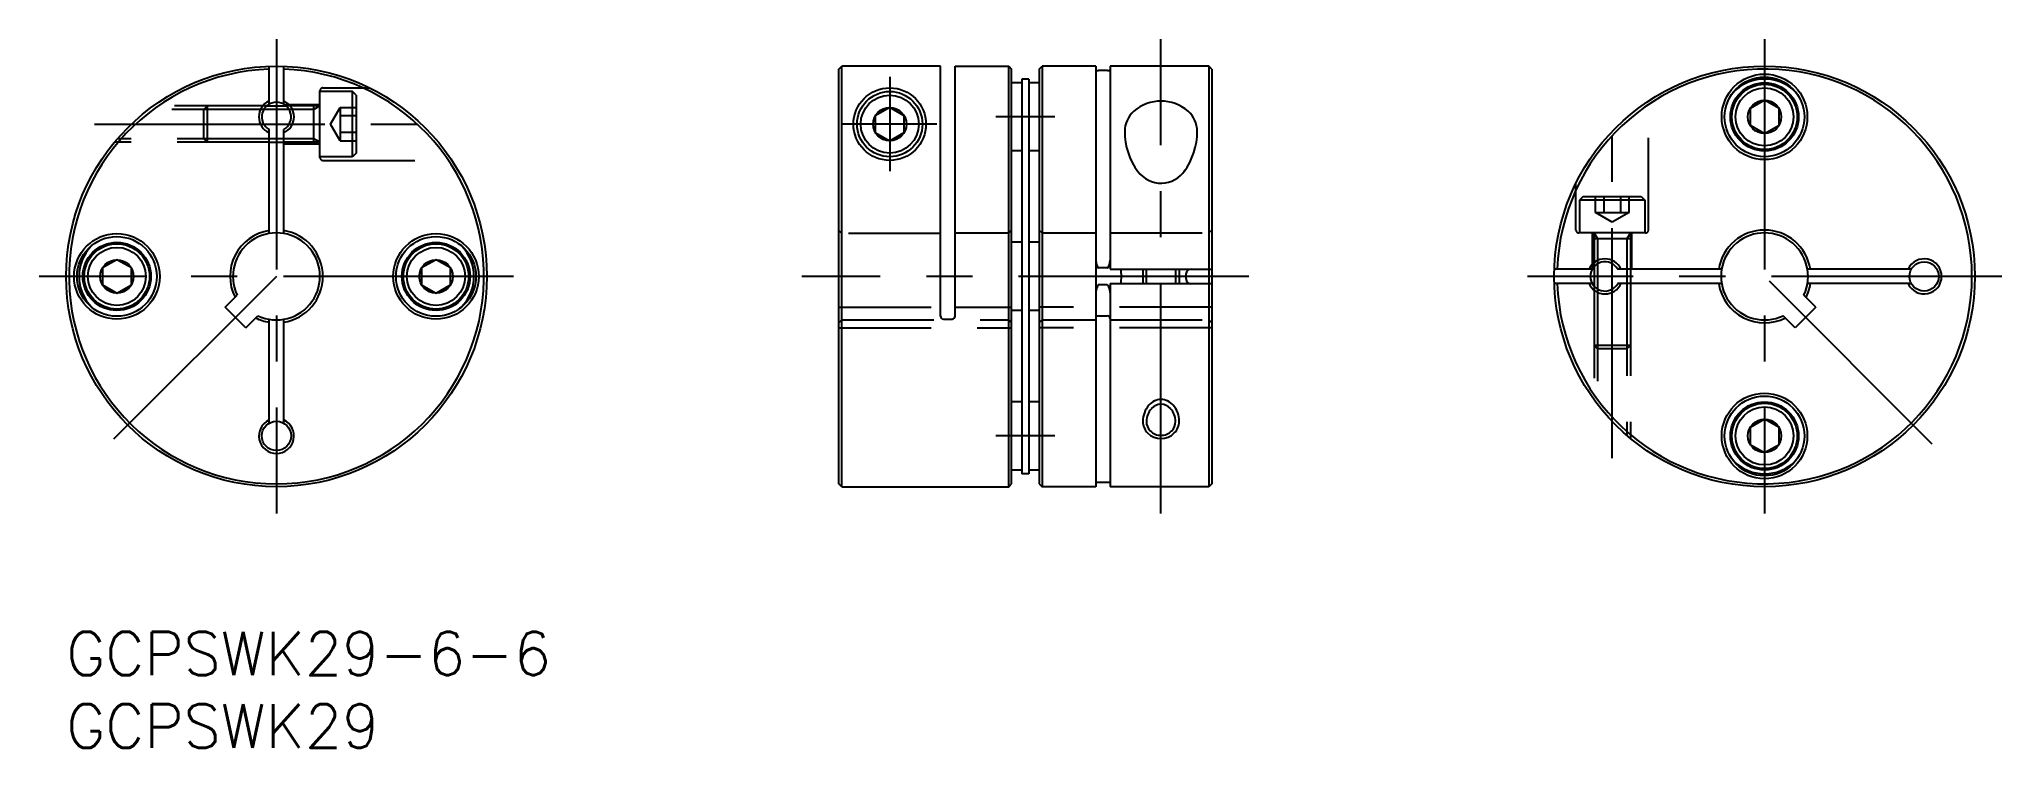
# Model space of a CAD drawing. Extents: x -2 to 133, y -8 to 41.
import ezdxf

# ---------------------------------------------------------------- set-up
doc = ezdxf.new("R2010")
doc.units = 0
doc.header["$LTSCALE"] = 0.5
doc.linetypes.add('CENTER', pattern=[50.8, 31.75, -6.35, 6.35, -6.35])
doc.linetypes.add('DASHED', pattern=[19.05, 12.7, -6.35])
for name, color, linetype in [('MSM_CENTER', 1, 'CENTER'), ('MSM_CONTINUOUS', 7, 'CONTINUOUS'), ('MSM_DASHED', 4, 'DASHED'), ('MSM_NARROW', 5, 'CONTINUOUS'), ('MSM_PART_NUMBER', 7, 'CONTINUOUS')]:
    doc.layers.add(name, color=color, linetype=linetype)
doc.styles.get("Standard").update_dxf_attribs({"font": 'txt.shx', "height": 2, "bigfont": 'bigfont.shx'})

# ---------------------------------------------------------------- blocks, each defined once
blk = doc.blocks.new('*U26')
at = {"layer": 'MSM_PART_NUMBER'}
blk.add_text('GCPSWK29-6-6', height=3, dxfattribs=at).set_placement((0, -3))
blk = doc.blocks.new('*U27')
at = {"layer": 'MSM_PART_NUMBER'}
blk.add_text('GCPSWK29', height=3, dxfattribs=at).set_placement((0, -8))

msp = doc.modelspace()

# ---------------------------------------------------------------- linework, layer by layer
at = {"layer": 'MSM_CENTER'}
for p, q in [((14.5, 40.85), (14.5, 8.15)), ((75.48, 8.15), (75.48, 40.85)), ((117.09, 40.85), (117.09, 8.15)), ((56.78, 38.25), (56.78, 31.75)), ((106.59, 11.96), (106.59, 37.04)), ((68.17, 35.5), (64.09, 35.5)), ((1.96, 35), (27.04, 35)), ((60.03, 35), (53.53, 35)), ((30.85, 24.5), (-1.85, 24.5)), ((14.5, 24.5), (2.94, 12.94)), ((81.53, 24.5), (50.73, 24.5)), ((133.44, 24.5), (100.74, 24.5)), ((128.65, 12.94), (117.09, 24.5)), ((68.17, 13.5), (64.09, 13.5))]:
    msp.add_line(p, q, dxfattribs=at)
at = {"layer": 'MSM_CONTINUOUS'}
for p, q in [((14, 36.37), (14, 38.99)), ((15, 36.37), (15, 38.99)), ((53.28, 38.79), (53.48, 38.99)), ((53.28, 10.2), (53.28, 38.79)), ((53.48, 10), (53.48, 38.99)), ((60.28, 38.99), (53.48, 38.99)), ((60.28, 21.76), (60.28, 38.99)), ((61.28, 21.76), (61.28, 39)), ((61.28, 39), (64.98, 39)), ((64.98, 39), (65.18, 38.8)), ((64.98, 10), (64.98, 39)), ((65.18, 10.2), (65.18, 38.8)), ((66.38, 38.11), (65.88, 38.11)), ((65.88, 38.11), (65.88, 10.89)), ((66.38, 38.11), (66.38, 10.89)), ((67.08, 38.8), (67.28, 39)), ((67.08, 38.8), (67.08, 10.2)), ((67.28, 39), (67.28, 10)), ((70.98, 39), (67.28, 39)), ((70.98, 39), (70.98, 10)), ((71.79, 38.7), (71.18, 38.7)), ((71.98, 39), (71.98, 25)), ((78.78, 39), (71.98, 39)), ((78.78, 39), (78.78, 10)), ((78.98, 38.8), (78.78, 39)), ((78.98, 38.8), (78.98, 10.2)), ((65.88, 37.85), (65.18, 37.85)), ((67.08, 37.85), (66.38, 37.85)), ((114.97, 37.23), (114.89, 37.15)), ((117.09, 36.65), (116.09, 36.08)), ((118.09, 36.08), (117.09, 36.65)), ((119.21, 37.23), (119.29, 37.15)), ((13.83, 36.25), (15.17, 36.25)), ((56.78, 36.15), (55.78, 35.58)), ((55.78, 35.58), (55.78, 34.42)), ((57.78, 35.58), (56.78, 36.15)), ((57.78, 34.42), (57.78, 35.58)), ((116.09, 36.08), (116.09, 34.92)), ((118.09, 34.92), (118.09, 36.08)), ((14, 27.46), (14, 34.63)), ((15, 27.46), (15, 34.63)), ((55.78, 34.42), (56.78, 33.85)), ((56.78, 33.85), (57.78, 34.42)), ((116.09, 34.92), (117.09, 34.35)), ((117.09, 34.35), (118.09, 34.92)), ((14, 33.75), (15, 33.75)), ((65.88, 33.15), (65.18, 33.15)), ((67.08, 33.15), (66.38, 33.15)), ((1.85, 26.7), (1.77, 26.62)), ((27.15, 26.7), (27.23, 26.62)), ((65.88, 26.85), (65.18, 26.85)), ((67.08, 26.85), (66.38, 26.85)), ((3.5, 25.65), (2.5, 25.08)), ((2.5, 25.08), (2.5, 23.92)), ((4.5, 25.08), (3.5, 25.65)), ((4.5, 23.92), (4.5, 25.08)), ((25.5, 25.65), (24.5, 25.08)), ((24.5, 25.08), (24.5, 23.92)), ((26.5, 25.08), (25.5, 25.65)), ((26.5, 23.92), (26.5, 25.08)), ((71.78, 25.09), (71.18, 25.09)), ((71.98, 25), (78.98, 25)), ((74.23, 25), (74.23, 24)), ((76.73, 25), (76.73, 24)), ((105.22, 25), (102.6, 25)), ((105.34, 25.17), (105.34, 23.83)), ((114.13, 25), (106.96, 25)), ((107.84, 25), (107.84, 24)), ((127.22, 25), (120.05, 25)), ((2.5, 23.92), (3.5, 23.35)), ((3.5, 23.35), (4.5, 23.92)), ((10.96, 22.38), (11.79, 23.21)), ((24.5, 23.92), (25.5, 23.35)), ((25.5, 23.35), (26.5, 23.92)), ((71.78, 23.91), (71.18, 23.91)), ((71.98, 24), (78.98, 24)), ((71.98, 24), (71.98, 10)), ((105.22, 24), (102.6, 24)), ((114.13, 24), (106.96, 24)), ((120.63, 22.38), (119.8, 23.21)), ((127.22, 24), (120.05, 24)), ((1.85, 22.3), (1.77, 22.38)), ((12.38, 20.96), (10.96, 22.38)), ((12.38, 20.96), (13.21, 21.79)), ((27.15, 22.3), (27.23, 22.38)), ((65.88, 22.15), (65.18, 22.15)), ((67.08, 22.15), (66.38, 22.15)), ((71.18, 21.78), (71.78, 21.78)), ((119.21, 20.96), (118.38, 21.79)), ((120.63, 22.38), (119.21, 20.96)), ((14, 14.37), (14, 21.54)), ((15, 14.37), (15, 21.54)), ((60.48, 21.56), (61.08, 21.56)), ((65.88, 15.85), (65.18, 15.85)), ((67.08, 15.85), (66.38, 15.85)), ((117.09, 14.65), (116.09, 14.08)), ((116.09, 14.08), (116.09, 12.92)), ((118.09, 14.08), (117.09, 14.65)), ((118.09, 12.92), (118.09, 14.08)), ((116.09, 12.92), (117.09, 12.35)), ((117.09, 12.35), (118.09, 12.92)), ((65.88, 11.15), (65.18, 11.15)), ((66.38, 10.89), (65.88, 10.89)), ((67.08, 11.15), (66.38, 11.15)), ((114.97, 11.77), (114.89, 11.85)), ((119.21, 11.77), (119.29, 11.85)), ((53.48, 10), (53.28, 10.2)), ((53.48, 10), (64.98, 10)), ((64.98, 10), (65.18, 10.2)), ((67.08, 10.2), (67.28, 10)), ((70.98, 10), (67.28, 10)), ((71.79, 10.3), (71.18, 10.3)), ((78.78, 10), (71.98, 10)), ((78.98, 10.2), (78.78, 10))]:
    msp.add_line(p, q, dxfattribs=at)
for centre, radius in [((14.5, 24.5), 14.5), ((117.09, 24.5), 14.5), ((117.09, 35.5), 2.95), ((117.09, 35.5), 2.75), ((56.78, 35), 2.5), ((56.78, 35), 2.25), ((56.78, 35), 2), ((117.09, 35.5), 2.35), ((117.09, 35.5), 2.25), ((117.09, 35.5), 2), ((117.09, 35.5), 1.15), ((56.78, 35), 1.15), ((3.5, 24.5), 2.95), ((3.5, 24.5), 2.75), ((25.5, 24.5), 2.95), ((25.5, 24.5), 2.75), ((3.5, 24.5), 2.35), ((3.5, 24.5), 2.25), ((3.5, 24.5), 2), ((25.5, 24.5), 2.35), ((25.5, 24.5), 2.25), ((25.5, 24.5), 2), ((3.5, 24.5), 1.15), ((25.5, 24.5), 1.15), ((128.09, 24.5), 1.01), ((117.09, 13.5), 2.95), ((117.09, 13.5), 2.75), ((117.09, 13.5), 2.35), ((117.09, 13.5), 2.25), ((117.09, 13.5), 2), ((14.5, 13.5), 1.01), ((117.09, 13.5), 1.15)]:
    msp.add_circle(centre, radius, dxfattribs=at)
for centre, radius, start, end in [((14.5, 24.5), 14.3, 92.0038, 87.9962), ((71, 38.75), 0.02, 180, 247.9442), ((71.12, 39.05), 0.35, 247.9442, 263.771), ((71.18, 39.52), 0.82, 263.771, 270), ((71.79, 39.52), 0.82, 270, 276.229), ((71.84, 39.05), 0.35, 276.229, 292.0558), ((71.96, 38.75), 0.02, 292.0558, 0), ((117.09, 24.5), 14.3, 182.0038, 177.9962), ((117.09, 35.11), 3, 45, 135), ((14.5, 35.5), 1.21, 114.4829, 245.5171), ((14.5, 35.5), 1.21, 294.4829, 65.5171), ((75.48, 33.76), 2.83, 48.588, 131.412), ((14.5, 35.5), 1.01, 299.7866, 240.2134), ((74.83, 34.5), 1.85, 131.412, 180), ((76.13, 34.5), 1.85, 0, 48.588), ((77.66, 34.5), 4.68, 180, 216.2917), ((73.3, 34.5), 4.68, 323.7083, 0), ((75.48, 32.9), 1.97, 216.2917, 326.6801), ((14.5, 24.5), 3.2, 98.9893, 206.79), ((14.5, 24.5), 3, 244.4712, 205.5288), ((14.5, 24.5), 3.2, 278.9893, 81.0107), ((117.09, 24.5), 3.2, 8.9893, 171.0107), ((117.09, 24.5), 3, 334.4712, 295.5288), ((3.89, 24.5), 3, 135, 225), ((25.11, 24.5), 3, 315, 45), ((106.09, 24.5), 1.21, 24.4829, 155.5171), ((128.09, 24.5), 1.21, 204.4829, 155.5171), ((72.43, 25.74), 1.45, 181.2598, 201.471), ((71.29, 25.27), 0.222, 195.2351, 228.8927), ((71.18, 25.14), 0.0527, 229.3306, 267.3133), ((71.78, 25.14), 0.0527, 272.6867, 310.6694), ((71.67, 25.27), 0.222, 311.1073, 344.7649), ((70.54, 25.74), 1.45, 338.529, 358.7402), ((64.74, 24.5), 8.01, 356.4204, 3.5796), ((78.21, 24.5), 1.02, 162.7709, 197.2513), ((77.59, 24.59), 0.41, 92.5614, 149.104), ((77.59, 24.59), 0.41, 87.4373, 87.4386), ((106.09, 24.5), 1.01, 29.7866, 330.2134), ((72.43, 23.26), 1.45, 158.529, 178.7402), ((71.29, 23.73), 0.222, 131.1073, 164.7649), ((71.18, 23.86), 0.0527, 92.6867, 130.6694), ((71.78, 23.86), 0.0527, 49.3306, 87.3133), ((71.67, 23.73), 0.222, 15.2351, 48.8927), ((70.54, 23.26), 1.45, 1.2598, 21.471), ((77.57, 24.38), 0.385, 208.7123, 265.1), ((106.09, 24.5), 1.21, 204.4829, 335.5171), ((117.09, 24.5), 3.2, 188.9893, 296.79), ((117.09, 24.5), 3.2, 333.21, 351.0107), ((60.48, 21.76), 0.2, 180, 270), ((61.08, 21.76), 0.2, 270, 0), ((71.18, 21.58), 0.2, 90, 177.5), ((71.78, 21.58), 0.2, 7.5, 90), ((14.5, 24.5), 3.2, 243.21, 261.0107), ((75.79, 14.5), 1.31, 137.8598, 180), ((75.48, 14.78), 0.9, 42.1402, 137.8598), ((75.17, 14.5), 1.31, 0, 42.1402), ((14.5, 13.5), 1.21, 114.4829, 65.5171), ((75.4, 14.5), 0.927, 180, 224.8621), ((75.48, 14.58), 1.04, 224.8621, 315.1379), ((75.56, 14.5), 0.927, 315.1379, 0), ((117.09, 13.89), 3, 225, 315), ((71, 10.25), 0.02, 112.0558, 180), ((71.12, 9.95), 0.35, 96.229, 112.0558), ((71.18, 9.48), 0.82, 90, 96.229), ((71.79, 9.48), 0.82, 83.771, 90), ((71.84, 9.95), 0.35, 67.9442, 83.771), ((71.96, 10.25), 0.02, 0, 67.9442)]:
    msp.add_arc(centre, radius, start, end, dxfattribs=at)
at = {"layer": 'MSM_DASHED'}
for p, q in [((17.5, 32.7), (17.5, 37.3)), ((19.75, 37.25), (17.5, 37.25)), ((17.7, 37.5), (20.92, 37.5)), ((20, 37), (19.75, 37.25)), ((19.75, 32.75), (19.75, 37.25)), ((20, 37), (20, 33)), ((109.09, 27.7), (109.09, 36.59)), ((13.63, 36.01), (5.68, 36.01)), ((13.83, 36.25), (6, 36.25)), ((9.5, 36.01), (9.74, 36.25)), ((9.5, 33.99), (9.5, 36.01)), ((9.74, 33.75), (9.74, 36.25)), ((15.04, 36.35), (17.5, 36.35)), ((17.5, 36.25), (15.17, 36.25)), ((17.08, 36.01), (15.37, 36.01)), ((17.08, 33.75), (17.08, 36.25)), ((17.5, 36.25), (17.08, 36.01)), ((18.23, 35), (18.9, 36.15)), ((18.9, 36.15), (18.9, 33.85)), ((18.9, 36.15), (20, 36.15)), ((20, 35.58), (18.9, 35.58)), ((14, 33.99), (3.54, 33.99)), ((9.5, 33.99), (9.74, 33.75)), ((17.08, 33.99), (15, 33.99)), ((17.5, 33.75), (17.08, 33.99)), ((18.9, 33.85), (18.23, 35)), ((20, 34.42), (18.9, 34.42)), ((18.9, 33.85), (20, 33.85)), ((14, 33.75), (3.33, 33.75)), ((17.5, 33.75), (15, 33.75)), ((15, 33.65), (17.5, 33.65)), ((19.75, 32.75), (17.5, 32.75)), ((17.7, 32.5), (26.59, 32.5)), ((20, 33), (19.75, 32.75)), ((104.09, 27.7), (104.09, 30.92)), ((104.59, 30), (104.34, 29.75)), ((104.59, 30), (108.59, 30)), ((105.44, 28.9), (105.44, 30)), ((106.01, 30), (106.01, 28.9)), ((107.17, 30), (107.17, 28.9)), ((107.75, 28.9), (107.75, 30)), ((108.59, 30), (108.84, 29.75)), ((108.84, 29.75), (104.34, 29.75)), ((104.34, 29.75), (104.34, 27.5)), ((105.44, 28.9), (107.75, 28.9)), ((106.59, 28.23), (105.44, 28.9)), ((107.75, 28.9), (106.59, 28.23)), ((108.84, 29.75), (108.84, 27.5)), ((53.28, 27.66), (53.48, 27.46)), ((60.28, 27.46), (53.48, 27.46)), ((61.28, 27.5), (64.98, 27.5)), ((65.18, 27.7), (64.98, 27.5)), ((67.08, 27.7), (67.28, 27.5)), ((67.28, 27.5), (70.98, 27.5)), ((71.98, 27.5), (78.78, 27.5)), ((78.78, 27.5), (78.98, 27.7)), ((108.89, 27.5), (104.29, 27.5)), ((105.24, 25.04), (105.24, 27.5)), ((105.34, 27.5), (105.58, 27.08)), ((105.34, 27.5), (105.34, 25.17)), ((107.84, 27.08), (105.34, 27.08)), ((105.58, 27.08), (105.58, 25.37)), ((107.84, 27.5), (107.6, 27.08)), ((107.6, 27.08), (107.6, 25)), ((107.84, 27.5), (107.84, 25)), ((107.94, 25), (107.94, 27.5)), ((105.34, 23.83), (105.34, 16)), ((105.58, 23.63), (105.58, 15.68)), ((107.6, 24), (107.6, 13.54)), ((107.84, 24), (107.84, 13.33)), ((53.28, 22.38), (60.28, 22.38)), ((61.28, 22.38), (65.18, 22.38)), ((78.98, 22.38), (67.08, 22.38)), ((53.48, 21.5), (53.28, 21.3)), ((53.28, 20.96), (65.18, 20.96)), ((53.48, 21.5), (64.98, 21.5)), ((65.18, 21.3), (64.98, 21.5)), ((67.08, 21.3), (67.28, 21.5)), ((78.98, 20.96), (67.08, 20.96)), ((67.28, 21.5), (70.98, 21.5)), ((71.98, 21.5), (78.78, 21.5)), ((78.78, 21.5), (78.98, 21.3)), ((107.84, 19.74), (105.34, 19.74)), ((105.58, 19.5), (105.34, 19.74)), ((107.6, 19.5), (105.58, 19.5)), ((107.6, 19.5), (107.84, 19.74))]:
    msp.add_line(p, q, dxfattribs=at)
for centre, start, end in [((17.7, 37.3), 90, 180), ((17.7, 32.7), 180, 270), ((104.29, 27.7), 180, 270), ((108.89, 27.7), 270, 0)]:
    msp.add_arc(centre, 0.2, start, end, dxfattribs=at)
at = {"layer": 'MSM_NARROW'}
for p, q in [((15.37, 36.01), (13.63, 36.01)), ((15, 33.99), (14, 33.99)), ((74.47, 25), (74.47, 24)), ((76.49, 25), (76.49, 24)), ((105.58, 25.37), (105.58, 23.63)), ((107.6, 25), (107.6, 24))]:
    msp.add_line(p, q, dxfattribs=at)
for centre, radius, start, end in [((75.95, 14.5), 1.72, 138.8919, 180), ((75.48, 14.91), 1.1, 41.1081, 138.8919), ((75.02, 14.5), 1.72, 0, 41.1081), ((75.34, 14.5), 1.11, 180, 225.4652), ((75.48, 14.64), 1.31, 225.4652, 314.5348), ((75.62, 14.5), 1.11, 314.5348, 0)]:
    msp.add_arc(centre, radius, start, end, dxfattribs=at)

# ---------------------------------------------------------------- block references
at = {"layer": 'MSM_CONTINUOUS'}
for name in ['*U26', '*U27']:
    msp.add_blockref(name, (0, 0), dxfattribs=at)

doc.saveas('drawing.dxf')
